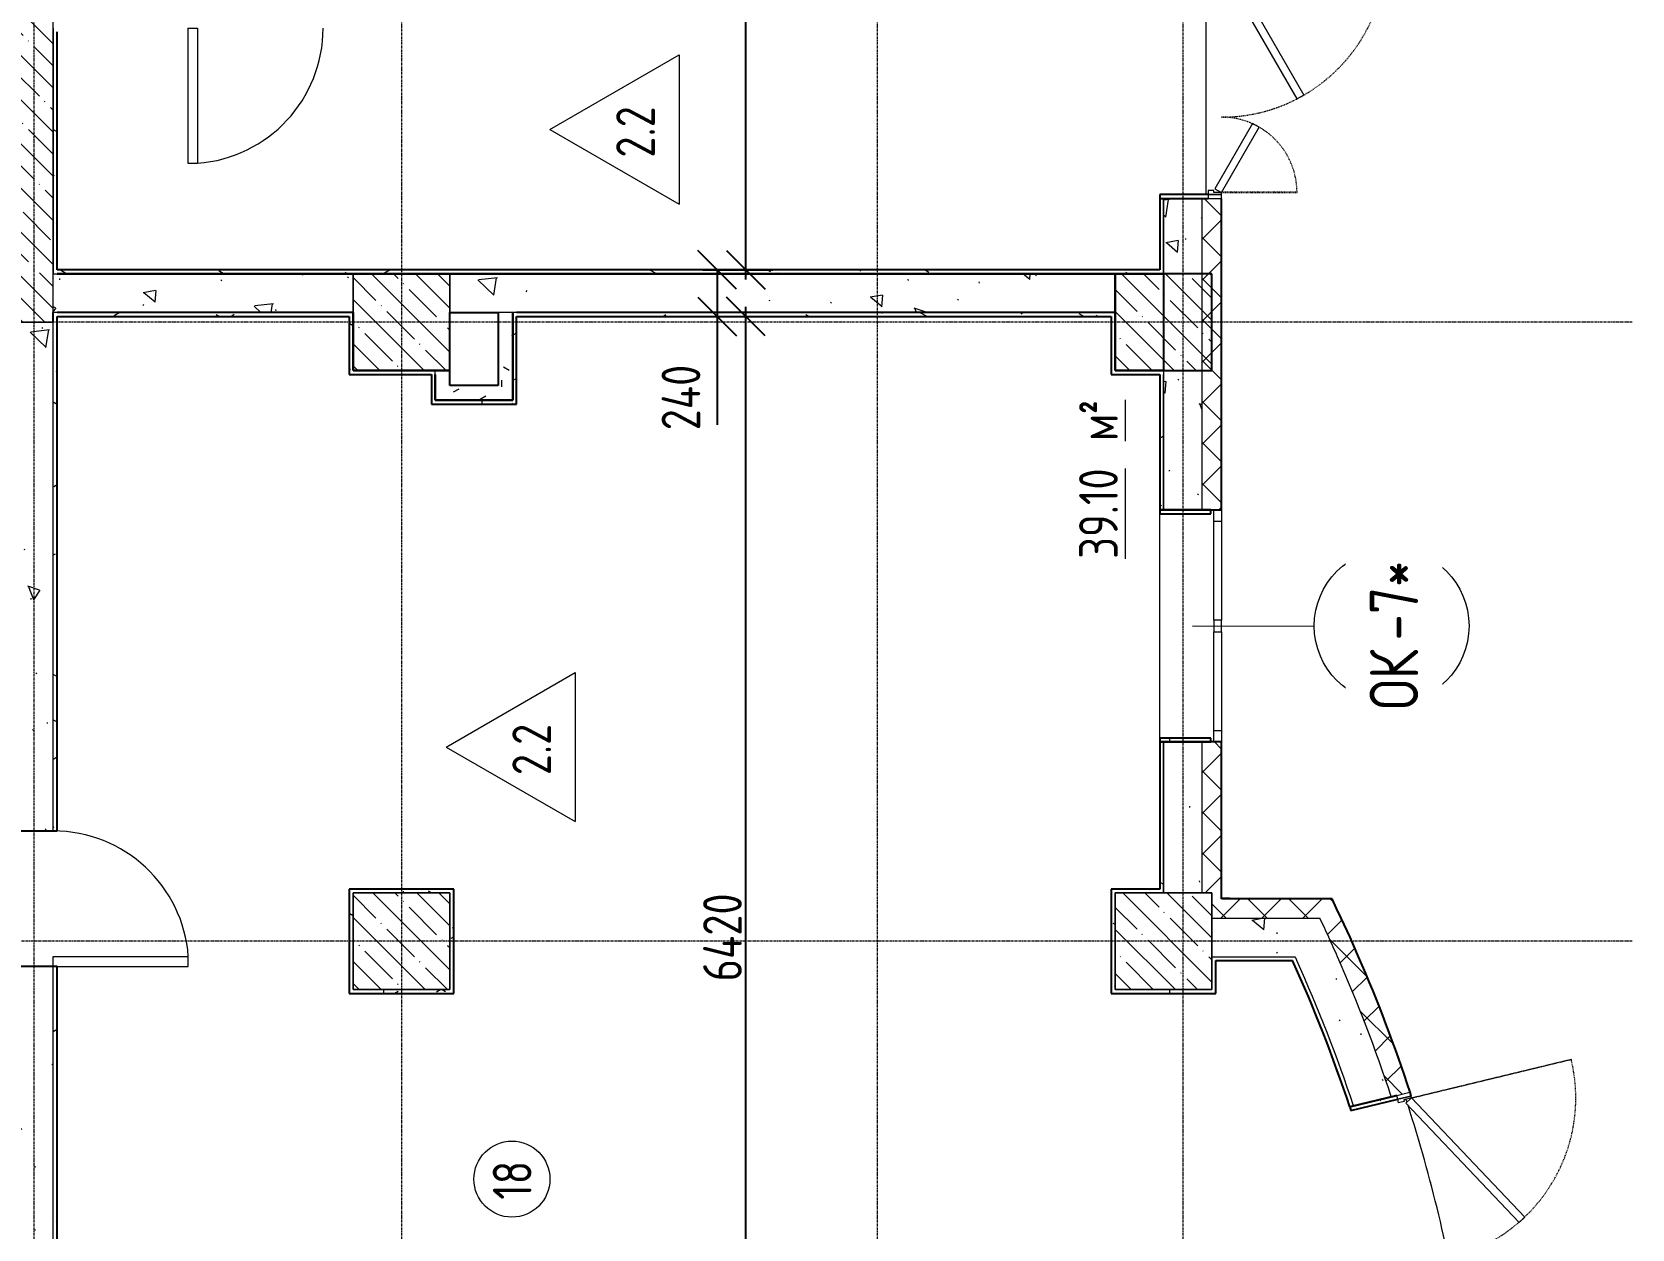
# Model space of a CAD drawing. Header units: millimetres. Extents: x -11854 to 4360091, y -19344 to 4989148.
# Drawn here: x 16613 to 24884, y 34405 to 40592 of the extents above; entities that cross this region are included whole.
import ezdxf

# ---------------------------------------------------------------- set-up
doc = ezdxf.new("R2010")
doc.units = ezdxf.units.MM
doc.linetypes.add('Линия сетки', pattern=[22.225, 12.7, -3.175, 3.175, -3.175])
doc.linetypes.add('Штрих', pattern=[6.35, 3.175, -3.175])
doc.layers.get('0').update_dxf_attribs({"color": 254})
doc.layers.get('Defpoints').update_dxf_attribs({"color": 254})
for name, color, linetype, lineweight in [('A-ANNO-DIMS', 254, 'Continuous', 9), ('A-AREA-IDEN', 254, 'Continuous', 9), ('A-COLS', 254, 'Continuous', 9), ('A-DOOR', 254, 'Continuous', 9), ('A-DOOR-FRAM', 254, 'Continuous', 18), ('A-FLOR', 254, 'Continuous', 9), ('A-GLAZ', 254, 'Continuous', 9), ('A-GLAZ-IDEN', 254, 'Continuous', 9), ('A-WALL', 254, 'Continuous', 9), ('S-GRID', 254, 'Continuous', 9)]:
    doc.layers.add(name, color=color, linetype=linetype, lineweight=lineweight)
doc.styles.add('ISOCPEUR', font='isocpeur.ttf', dxfattribs={"width": 0.8, "height": 200})
doc.styles.add('ISOCPEUR_1', font='isocpeur.ttf', dxfattribs={"width": 0.8, "height": 250})
doc.styles.add('ISOCPEUR_B', font='', dxfattribs={"width": 0.8, "height": 200})
doc.styles.add('ISOCPEUR_B_1', font='', dxfattribs={"width": 0.8, "height": 200})
doc.styles.get('ISOCPEUR_B').set_extended_font_data('ISOCPEUR', bold=True)
doc.styles.get('ISOCPEUR_B_1').set_extended_font_data('ISOCPEUR', bold=True)
doc.dimstyles.new('2_0_мм_ISOCPEUR', dxfattribs={"dimscale": 304.8, "dimtxt": 199.196235, "dimasz": 0.656168, "dimexe": 0.459318, "dimexo": 0.625, "dimgap": 0.065617, "dimtad": 1, "dimdec": 0, "dimtxsty": 'ISOCPEUR', "dimblk1": 'OBLIQUE', "dimblk2": 'OBLIQUE', "dimsah": 1, "dimcen": 2.5, "dimdle": 0.164042, "dimazin": 3, "dimtfac": 1, "dimtix": 1, "dimtmove": 0, "dimatfit": 3, "dimfxl": 0.787402, "dimfxlon": 1, "dimtvp": 1, "dimarcsym": 2})
doc.dimstyles.new('2_0_мм_ISOCPEUR_1', dxfattribs={"dimscale": 304.8, "dimtxt": 199.196235, "dimasz": 0.656168, "dimexe": 0.459318, "dimexo": 0.625, "dimgap": 0.065617, "dimtad": 1, "dimdec": 0, "dimtxsty": 'ISOCPEUR', "dimblk1": 'OBLIQUE', "dimblk2": 'OBLIQUE', "dimsah": 1, "dimcen": 2.5, "dimdle": 0.164042, "dimazin": 3, "dimtfac": 1, "dimtix": 1, "dimtmove": 1, "dimatfit": 3, "dimfxl": 0.787402, "dimfxlon": 1, "dimtvp": 1, "dimarcsym": 2})
pattern_1 = [(140, (23409.34, 513535.3), (63.7558, 728.7365), [76.2, -838.2]), (85, (23409.34, 513535.3), (-764.2276, -140.9716), [60.96, -670.56]), (190.451, (23414.65, 513596.05), (-700.4668, 587.77), [64.76, -712.36]), (136.184, (23206.1, 513535.3), (168.171, 1084.3162), [114.3, -1257.3]), (186.636, (23220.2, 513625.7), (-989.7098, 949.61), [97.14, -1068.54]), (81.184, (23206.1, 513535.3), (-989.7012, 949.6206), [91.44, -1005.84]), (111, (23256.94, 513636.9), (409.0606, 606.4579), [76.2, -838.2]), (56, (23256.94, 513636.9), (-736.7529, 247.2083), [60.96, -670.56]), (161.451, (23291, 513687.46), (-327.6855, 853.6683), [64.76, -712.36]), (127.5, (23409.34, 513535.32), (-338.22012, 12.3547), [6.706, -655.726, 6.706, -674.014, -673.1]), (127.5, (23409.34, 513535.32), (-338.22012, 12.3547), [-1343.152, 6.706, -666.394]), (97.5, (23409.34, 513535.32), (-400.72213, 267.27887), [6.706, -381.406, 6.706, -640.486, -256.54]), (97.5, (23409.34, 513535.32), (-400.72213, 267.27887), [-1035.304, 6.706, -249.834]), (57.5, (23409.34, 513308.76), (22.91534, 542.36333), [6.706, -247.294, 6.706, -1837.334]), (57.5, (23409.34, 513308.76), (22.91534, 542.36333), [-260.706, -785.774, 6.706, -1044.854]), (47.5, (23409.34, 513207.16), (-101.7071, 592.51696), [6.706, -323.494, 6.706, -1266.342]), (47.5, (23409.34, 513207.16), (-101.7071, 592.51696), [-336.906, -519.582, 6.706, -740.054])]
pattern_2 = [(90, (23409.34, 513535.32), (-101.6, 406.4), [33.528, -271.272, 33.528, -271.272, -1625.6]), (90, (23409.34, 513535.32), (-101.6, 406.4), [-609.6, 33.528, -576.072, 33.528, -271.272, -711.2]), (90, (23409.34, 513535.32), (-101.6, 406.4), [-1524, 33.528, -169.672, 33.528, -474.472]), (210, (23358.54, 513687.72), (-301.152724, -291.18818), [33.528, -271.272, 33.528, -1896.872]), (210, (23358.54, 513687.72), (-301.152724, -291.18818), [-338.328, -271.272, 33.528, -576.072, -1016]), (210, (23358.54, 513687.72), (-301.152724, -291.18818), [-1219.2, 33.528, -271.272, 33.528, -677.672]), (210, (23358.54, 513687.72), (-301.152724, -291.18818), [-1557.528, -169.672, 33.528, -474.472]), (330, (23155.34, 513738.52), (402.752724, -115.21182), [33.528, -271.272, 33.528, -1896.872]), (330, (23155.34, 513738.52), (402.752724, -115.21182), [-338.328, -271.272, 33.528, -576.072, -1016]), (330, (23155.34, 513738.52), (402.752724, -115.21182), [-1219.2, 33.528, -271.272, 33.528, -677.672]), (330, (23155.34, 513738.52), (402.752724, -115.21182), [-1557.528, -169.672, 33.528, -474.472])]
pattern_3 = [(135, (23409.34, 513535.32), (-106.066017, -106.066017), []), (225, (23409.34, 513535.32), (106.066017, -106.066017), [])]
pattern_4 = [(135, (23409.34, 513535.32), (-114.049253, -114.049253), []), (135, (23409.34, 513649.37), (-114.049253, -114.049253), [201.612, -40.322, 3.353, -36.97])]

# ---------------------------------------------------------------- blocks, each defined once
blk = doc.blocks.new('Одиночные-Щитовые - Дверной блок внутренний глухой ДГ 21х7 Л-4429184-1Г')
at = {"layer": 'A-DOOR', "lineweight": 18}
for p, q in [((299, 100), (299, 798.1)), ((350, 798.1), (299, 798.1)), ((350, 100), (350, 798.1)), ((350, 100), (299, 100))]:
    blk.add_line(p, q, dxfattribs=at)
at = {"layer": 'A-DOOR'}
blk.add_arc((350, 100), 700, 94.17811, 180, dxfattribs=at)
blk = doc.blocks.new('Дверь_Двупольная_внутренняя ПВХ профиль - Дверной блок наружный металлический остекленный ДНМО 24х13-6796592-1Г')
at = {"layer": 'A-DOOR'}
for p, q in [((-630, -80), (-650, -80)), ((-650, -80), (-650, -150)), ((-630, -150), (-630, -80)), ((630, -150), (630, -80)), ((630, -80), (650, -80)), ((650, -80), (650, -150)), ((-650, -150), (-630, -150)), ((-618, -150), (-620, -150)), ((618, -150), (620, -150)), ((650, -150), (630, -150)), ((-620, -540), (-618, -540)), ((620, -1000), (618, -1000))]:
    blk.add_line(p, q, dxfattribs=at)
at = {"layer": 'A-DOOR', "lineweight": 18}
for p, q in [((-600, -115.4), (-620, -150)), ((-620, -150), (-282.3, -345)), ((-262.3, -310.4), (-600, -115.4)), ((-136.1, -540.4), (600, -115.4)), ((620, -150), (-116.1, -575)), ((600, -115.4), (620, -150)), ((-282.3, -345), (-262.3, -310.4)), ((-116.1, -575), (-136.1, -540.4))]:
    blk.add_line(p, q, dxfattribs=at)
at = {"layer": 'A-DOOR', "linetype": 'Штрих', "lineweight": 18}
for p, q in [((-620, -150), (-620, -540)), ((620, -150), (620, -1000))]:
    blk.add_line(p, q, dxfattribs=at)
at = {"layer": 'A-DOOR', "linetype": 'Штрих'}
for p, q in [((-618, -540), (-618, -150)), ((618, -1000), (618, -150))]:
    blk.add_line(p, q, dxfattribs=at)
for centre, radius, start, end in [((-620, -150), 390, 270, 0), ((620, -150), 850, 180, 270)]:
    blk.add_arc(centre, radius, start, end, dxfattribs=at)
at = {"layer": 'A-DOOR-FRAM'}
for p, q in [((-630, -80), (-630, -150)), ((-610, -80), (-630, -80)), ((-610, -110), (-610, -80)), ((610, -80), (630, -80)), ((610, -110), (610, -80)), ((630, -80), (630, -150)), ((-630, -150), (-620, -150)), ((-620, -150), (-620, -110)), ((-620, -110), (-610, -110)), ((620, -110), (610, -110)), ((620, -150), (620, -110)), ((630, -150), (620, -150))]:
    blk.add_line(p, q, dxfattribs=at)
blk = doc.blocks.new('Окно 1800х800 - ОК 1200Х1800_ОК-3_1 _ВНУТРЕННИЕ ОКНА_ EI 31-7438847-1Г')
at = {"layer": 'A-GLAZ', "lineweight": 18}
for p, q in [((-475, -110), (-415, -110)), ((-415, -150), (-475, -150)), ((-415, -110), (-415, -150)), ((665, -110), (725, -110)), ((665, -150), (665, -110)), ((725, -150), (665, -150))]:
    blk.add_line(p, q, dxfattribs=at)
at = {"layer": 'A-GLAZ'}
for p, q in [((-415, -110), (-415, -150)), ((-415, -110), (95, -110)), ((95, -150), (-415, -150)), ((155, -110), (95, -110)), ((95, -110), (95, -150)), ((95, -150), (155, -150)), ((155, -110), (665, -110)), ((155, -150), (155, -110)), ((665, -150), (155, -150)), ((665, -150), (665, -110))]:
    blk.add_line(p, q, dxfattribs=at)
blk = doc.blocks.new('АР-Марка-Помещения-Этаж_Секция_Номер - Номер-1294543-1Г')
at = {"layer": 'A-AREA-IDEN'}
blk.add_circle((0, 1.219), 1.965, dxfattribs=at)
blk = doc.blocks.new('_Oblique')
at = {"color": 0, "linetype": 'ByBlock', "lineweight": -2}
blk.add_line((-0.5, -0.5), (0.5, 0.5), dxfattribs=at)
blk = doc.blocks.new('*D717')
at = {"layer": 'A-ANNO-DIMS', "color": 0, "lineweight": -2, "transparency": 16777216}
for p, q in [((20302.3, 32652.4), (20302.3, 39172.4)), ((20081.4, 39122.4), (20442.3, 39122.4)), ((20081.4, 32702.4), (20442.3, 32702.4))]:
    blk.add_line(p, q, dxfattribs=at)
at = {"layer": 'Defpoints', "color": 0, "transparency": 16777216}
for p in [(20062.3, 39122.4), (20302.3, 39122.4), (20062.3, 32702.4)]:
    blk.add_point(p, dxfattribs=at)
at = {"layer": 'A-ANNO-DIMS', "color": 0, "lineweight": -2, "transparency": 16777216, "xscale": 200, "yscale": 200, "zscale": 200}
for p, rotation in [((20302.3, 39122.4), 90), ((20302.3, 32702.4), 270)]:
    blk.add_blockref('_Oblique', p, dxfattribs=dict(at, rotation=rotation))
at = {"layer": 'A-ANNO-DIMS', "color": 0, "transparency": 16777216, "insert": (20182.3, 35912.4), "char_height": 200, "width": 551.62, "attachment_point": 5, "rotation": 90, "style": 'ISOCPEUR'}
blk.add_mtext('\\A1;6420', dxfattribs=at)
blk = doc.blocks.new('*D718')
at = {"layer": 'A-ANNO-DIMS', "color": 0, "lineweight": -2, "transparency": 16777216}
for p, q in [((20081.4, 39362.4), (20294.3, 39362.4)), ((20154.3, 39362.4), (20154.3, 39072.4)), ((20081.4, 39122.4), (20294.3, 39122.4)), ((20154.3, 39122.4), (20154.3, 38562.4))]:
    blk.add_line(p, q, dxfattribs=at)
at = {"layer": 'Defpoints', "color": 0, "transparency": 16777216}
for p in [(20062.3, 39362.4), (20154.3, 39362.4), (20062.3, 39122.4)]:
    blk.add_point(p, dxfattribs=at)
at = {"layer": 'A-ANNO-DIMS', "color": 0, "lineweight": -2, "transparency": 16777216, "xscale": 200, "yscale": 200, "zscale": 200}
for p, rotation in [((20154.3, 39362.4), 90), ((20154.3, 39122.4), 270)]:
    blk.add_blockref('_Oblique', p, dxfattribs=dict(at, rotation=rotation))
at = {"layer": 'A-ANNO-DIMS', "color": 0, "transparency": 16777216, "insert": (19867.7, 38533.3), "char_height": 200, "width": 418.312, "attachment_point": 1, "rotation": 90, "line_spacing_factor": 1.149209, "style": 'ISOCPEUR'}
blk.add_mtext('\\A1;240', dxfattribs=at)
blk = doc.blocks.new('*D719')
at = {"layer": 'A-ANNO-DIMS', "color": 0, "lineweight": -2, "transparency": 16777216}
for p, q in [((20081.4, 42462.4), (20442.3, 42462.4)), ((20302.3, 39312.4), (20302.3, 42512.4)), ((20081.4, 39362.4), (20442.3, 39362.4))]:
    blk.add_line(p, q, dxfattribs=at)
at = {"layer": 'Defpoints', "color": 0, "transparency": 16777216}
for p in [(20062.3, 42462.4), (20302.3, 42462.4), (20062.3, 39362.4)]:
    blk.add_point(p, dxfattribs=at)
at = {"layer": 'A-ANNO-DIMS', "color": 0, "lineweight": -2, "transparency": 16777216, "xscale": 200, "yscale": 200, "zscale": 200}
for p, rotation in [((20302.3, 42462.4), 90), ((20302.3, 39362.4), 270)]:
    blk.add_blockref('_Oblique', p, dxfattribs=dict(at, rotation=rotation))
at = {"layer": 'A-ANNO-DIMS', "color": 0, "transparency": 16777216, "insert": (20182.3, 40912.4), "char_height": 200, "width": 496.458, "attachment_point": 5, "rotation": 90, "style": 'ISOCPEUR'}
blk.add_mtext('\\A1;3100', dxfattribs=at)
blk = doc.blocks.new('Марка окна - Марка окна-2857-1Г')
at = {"layer": 'A-GLAZ-IDEN'}
blk.add_circle((0, 0), 4.001, dxfattribs=at)
blk = doc.blocks.new('МАРКА ПОМЕЩЕНИЯ - ПОЛЫ - ОТДЕЛКА ПОЛА-6347798-1Г')
at = {"layer": 'A-AREA-IDEN'}
for p, q in [((0, 4.233), (-3.855, -2.444)), ((0, 4.233), (3.855, -2.444)), ((3.855, -2.444), (-3.855, -2.444))]:
    blk.add_line(p, q, dxfattribs=at)

msp = doc.modelspace()

# ---------------------------------------------------------------- hatches: boundary and pattern name
at = {"layer": 'A-COLS'}
h = msp.add_hatch(dxfattribs=at)
h.set_pattern_fill('FP_1', color=8, angle=90, style=0, pattern_type=2)
h.set_pattern_definition(pattern_4)
h.paths.add_polyline_path([(22712.6, 39342.4), (22212.6, 39342.4), (22212.6, 38842.4), (22712.6, 38842.4)])
at = {"layer": 'A-WALL'}
h = msp.add_hatch(dxfattribs=at)
h.set_pattern_fill('FP_3', color=8, angle=90, style=0, pattern_type=2)
h.set_pattern_definition(pattern_3)
h.paths.add_polyline_path([(22762.6, 42682.4), (22662.6, 42682.4), (22662.6, 42232.4), (22762.6, 42232.4)])
h.paths.add_polyline_path([(22762.6, 39732.4), (22662.6, 39732.4), (22662.6, 38122.4), (22762.6, 38122.4), (22762.6, 38667)])
h.paths.add_polyline_path([(22762.6, 36519.4), (22762.6, 36922.4), (22662.6, 36922.4), (22662.6, 36142.4), (22712.6, 36142.4), (22712.6, 36112.4), (22762.6, 36112.4), (22762.6, 36161.5)])
h = msp.add_hatch(dxfattribs=at)
h.set_pattern_fill('FP_1', color=8, angle=90, style=0, pattern_type=2)
h.set_pattern_definition(pattern_4)
h.paths.add_polyline_path([(16722.6, 40812.5), (16722.6, 42482.4), (16522.6, 42482.4), (16522.6, 39092.4), (16722.6, 39092.4), (16722.6, 40612.5)])
h = msp.add_hatch(dxfattribs=at)
h.set_pattern_fill('FP_4', color=8, angle=90, style=0, pattern_type=2)
h.set_pattern_definition(pattern_2)
h.paths.add_polyline_path([(22462.6, 42232.4), (22462.6, 42462.4), (22442.6, 42462.4), (22442.6, 42232.4)])
h.paths.add_polyline_path([(22462.6, 39342.4), (22462.6, 39732.4), (22442.6, 39732.4), (22442.6, 39342.4)])
h = msp.add_hatch(dxfattribs=at)
h.set_pattern_fill('FP_2', color=8, angle=90, style=0, pattern_type=2)
h.set_pattern_definition(pattern_1)
h.paths.add_polyline_path([(22662.6, 42232.4), (22662.6, 42482.4), (22462.6, 42482.4), (22462.6, 42232.4), (22636.9, 42232.4)])
h.paths.add_polyline_path([(22662.6, 39732.4), (22462.6, 39732.4), (22462.6, 38122.4), (22662.6, 38122.4), (22662.6, 38667)])
h.paths.add_polyline_path([(22662.6, 36142.4), (22662.6, 36922.4), (22462.6, 36922.4), (22462.6, 36142.4), (22636.9, 36142.4)])
h = msp.add_hatch(dxfattribs=at)
h.set_pattern_fill('FP_4', color=8, angle=90, style=0, pattern_type=2)
h.set_pattern_definition(pattern_2)
h.paths.add_polyline_path([(16742.6, 39342.4), (16742.6, 40612.5), (16722.6, 40612.5), (16722.6, 39342.4)])
h = msp.add_hatch(dxfattribs=at)
h.set_pattern_fill('FP_2', color=8, angle=90, style=0, pattern_type=2)
h.set_pattern_definition(pattern_1)
h.paths.add_polyline_path([(22212.6, 39342.4), (18772.6, 39342.4), (18772.6, 39142.4), (22212.6, 39142.4)])
h.paths.add_polyline_path([(18272.6, 39342.4), (16722.6, 39342.4), (16722.6, 39142.4), (18272.6, 39142.4)])
h = msp.add_hatch(dxfattribs=at)
h.set_pattern_fill('FP_4', color=8, angle=90, style=0, pattern_type=2)
h.set_pattern_definition(pattern_2)
h.paths.add_polyline_path([(22442.6, 39342.4), (22442.6, 39362.4), (16742.6, 39362.4), (16742.6, 39342.4), (19285.3, 39342.4)])
h = msp.add_hatch(dxfattribs=at)
h.set_pattern_fill('FP_1', color=8, angle=90, style=0, pattern_type=2)
h.set_pattern_definition(pattern_4)
h.paths.add_polyline_path([(18772.6, 39342.4), (18272.6, 39342.4), (18272.6, 38842.4), (18772.6, 38842.4), (18772.6, 39142.4)])
h = msp.add_hatch(dxfattribs=at)
h.set_pattern_fill('FP_4', color=8, angle=90, style=0, pattern_type=2)
h.set_pattern_definition(pattern_2)
h.paths.add_polyline_path([(16742.6, 36462.4), (16742.6, 39142.4), (16722.6, 39142.4), (16722.6, 36462.4)])
h.paths.add_polyline_path([(16742.6, 35762.4), (16722.6, 35762.4), (16722.6, 32682.4), (16742.6, 32682.4), (16742.6, 34371.9)])
h = msp.add_hatch(dxfattribs=at)
h.set_pattern_fill('FP_4', color=8, angle=90, style=0, pattern_type=2)
h.set_pattern_definition(pattern_2)
h.paths.add_polyline_path([(18272.6, 39142.4), (16742.6, 39142.4), (16742.6, 39122.4), (18272.6, 39122.4)])
h = msp.add_hatch(dxfattribs=at)
h.set_pattern_fill('FP_4', color=8, angle=90, style=0, pattern_type=2)
h.set_pattern_definition(pattern_2)
h.paths.add_polyline_path([(19097.6, 39142.4), (19022.6, 39142.4), (19022.6, 38764.5), (19097.6, 38764.5)])
h = msp.add_hatch(dxfattribs=at)
h.set_pattern_fill('FP_4', color=8, angle=90, style=0, pattern_type=2)
h.set_pattern_definition(pattern_2)
h.paths.add_polyline_path([(19117.6, 39142.4), (19097.6, 39142.4), (19097.6, 38689.5), (19117.6, 38689.5), (19117.6, 39122.4)])
h = msp.add_hatch(dxfattribs=at)
h.set_pattern_fill('FP_4', color=8, angle=90, style=0, pattern_type=2)
h.set_pattern_definition(pattern_2)
h.paths.add_polyline_path([(22192.6, 39142.4), (19117.6, 39142.4), (19117.6, 39122.4), (22192.6, 39122.4)])
h = msp.add_hatch(dxfattribs=at)
h.set_pattern_fill('FP_2', color=8, angle=90, style=0, pattern_type=2)
h.set_pattern_definition(pattern_1)
h.paths.add_polyline_path([(16722.6, 39092.4), (16522.6, 39092.4), (16522.6, 36462.4), (16722.6, 36462.4), (16722.6, 38667)])
h.paths.add_polyline_path([(16722.6, 29052.4), (16722.6, 30817.4), (16522.6, 30817.4), (16522.6, 29032.4), (16722.6, 29032.4)])
h.paths.add_polyline_path([(16722.6, 31517.4), (16722.6, 32482.4), (16522.6, 32482.4), (16522.6, 31517.4)])
h.paths.add_polyline_path([(16722.6, 32682.4), (16722.6, 35762.4), (16522.6, 35762.4), (16522.6, 32682.4)])
h = msp.add_hatch(dxfattribs=at)
h.set_pattern_fill('FP_4', color=8, angle=90, style=0, pattern_type=2)
h.set_pattern_definition(pattern_2)
h.paths.add_polyline_path([(18272.6, 38822.4), (18272.6, 39122.4), (18252.6, 39122.4), (18252.6, 38822.4)])
h = msp.add_hatch(dxfattribs=at)
h.set_pattern_fill('FP_4', color=8, angle=90, style=0, pattern_type=2)
h.set_pattern_definition(pattern_2)
h.paths.add_polyline_path([(18697.6, 38842.4), (18272.6, 38842.4), (18272.6, 38822.4), (18697.6, 38822.4)])
h = msp.add_hatch(dxfattribs=at)
h.set_pattern_fill('FP_4', color=8, angle=90, style=0, pattern_type=2)
h.set_pattern_definition(pattern_2)
h.paths.add_polyline_path([(18772.6, 38764.5), (18772.6, 38842.4), (18697.6, 38842.4), (18697.6, 38689.5), (18772.6, 38689.5)])
h = msp.add_hatch(dxfattribs=at)
h.set_pattern_fill('FP_4', color=8, angle=90, style=0, pattern_type=2)
h.set_pattern_definition(pattern_2)
h.paths.add_polyline_path([(22462.6, 36142.4), (22462.6, 36922.4), (22442.6, 36922.4), (22442.6, 36142.4)])
h.paths.add_polyline_path([(22462.6, 38667), (22462.6, 38822.4), (22442.6, 38822.4), (22442.6, 38122.4), (22462.6, 38122.4)])
h = msp.add_hatch(dxfattribs=at)
h.set_pattern_fill('FP_4', color=8, angle=90, style=0, pattern_type=2)
h.set_pattern_definition(pattern_2)
h.paths.add_polyline_path([(19097.6, 38764.5), (18772.6, 38764.5), (18772.6, 38689.5), (19097.6, 38689.5)])
h = msp.add_hatch(dxfattribs=at)
h.set_pattern_fill('FP_4', color=8, angle=90, style=0, pattern_type=2)
h.set_pattern_definition(pattern_2)
h.paths.add_polyline_path([(19117.6, 38689.5), (18697.6, 38689.5), (18697.6, 38669.5), (19117.6, 38669.5)])
h = msp.add_hatch(dxfattribs=at)
h.set_pattern_fill('FP_4', color=8, angle=90, style=0, pattern_type=2)
h.set_pattern_definition(pattern_2)
h.paths.add_polyline_path([(22707.6, 36942.4), (22442.6, 36942.4), (22442.6, 36922.4), (22707.6, 36922.4)])
h = msp.add_hatch(dxfattribs=at)
h.set_pattern_fill('FP_4', color=8, angle=90, style=0, pattern_type=2)
h.set_pattern_definition(pattern_2)
h.paths.add_polyline_path([(18772.6, 36162.4), (18252.6, 36162.4), (18252.6, 36142.4), (18772.6, 36142.4)])
h = msp.add_hatch(dxfattribs=at)
h.set_pattern_fill('FP_4', color=8, angle=90, style=0, pattern_type=2)
h.set_pattern_definition(pattern_2)
h.paths.add_polyline_path([(18792.6, 36162.4), (18772.6, 36162.4), (18772.6, 35642.4), (18792.6, 35642.4), (18792.6, 35803.6)])
h = msp.add_hatch(dxfattribs=at)
h.set_pattern_fill('FP_4', color=8, angle=90, style=0, pattern_type=2)
h.set_pattern_definition(pattern_2)
h.paths.add_polyline_path([(22442.6, 36142.4), (22442.6, 36162.4), (22192.6, 36162.4), (22192.6, 36142.4), (22212.6, 36142.4)])
h = msp.add_hatch(dxfattribs=at)
h.set_pattern_fill('FP_4', color=8, angle=90, style=0, pattern_type=2)
h.set_pattern_definition(pattern_2)
h.paths.add_polyline_path([(18272.6, 36142.4), (18252.6, 36142.4), (18252.6, 35642.4), (18272.6, 35642.4), (18272.6, 35803.6)])
h = msp.add_hatch(dxfattribs=at)
h.set_pattern_fill('FP_1', color=8, angle=90, style=0, pattern_type=2)
h.set_pattern_definition(pattern_4)
h.paths.add_polyline_path([(18772.6, 36142.4), (18272.6, 36142.4), (18272.6, 35642.4), (18772.6, 35642.4), (18772.6, 35803.6)])
h = msp.add_hatch(dxfattribs=at)
h.set_pattern_fill('FP_4', color=8, angle=90, style=0, pattern_type=2)
h.set_pattern_definition(pattern_2)
h.paths.add_polyline_path([(22212.6, 36142.4), (22192.6, 36142.4), (22192.6, 35622.4), (22212.6, 35622.4), (22212.6, 35642.4)])
h = msp.add_hatch(dxfattribs=at)
h.set_pattern_fill('FP_1', color=8, angle=90, style=0, pattern_type=2)
h.set_pattern_definition(pattern_4)
h.paths.add_polyline_path([(22712.6, 36142.4), (22212.6, 36142.4), (22212.6, 35642.4), (22712.6, 35642.4), (22712.6, 36112.4)])
h = msp.add_hatch(dxfattribs=at)
h.set_pattern_fill('FP_3', color=8, angle=90, style=0, pattern_type=2)
h.set_pattern_definition(pattern_3)
h.paths.add_polyline_path([(23381, 36012.4), (23333.5, 36112.4), (22712.6, 36112.4), (22712.6, 36012.4), (23270.5, 36012.4)])
h = msp.add_hatch(dxfattribs=at)
h.set_pattern_fill('FP_2', color=8, angle=90, style=0, pattern_type=2)
h.set_pattern_definition(pattern_1)
h.paths.add_polyline_path([(23362, 35812.4), (23316.9, 35912.7), (23270.5, 36012.4), (22712.6, 36012.4), (22712.6, 35812.4), (23142.8, 35812.4)])
h = msp.add_hatch(dxfattribs=at)
h.set_pattern_fill('FP_3', color=8, angle=90, style=0, pattern_type=2)
h.set_pattern_definition(pattern_3)
h.paths.add_polyline_path([(24142.3, 32582.4), (24136.1, 32900.1), (24117.4, 33217.3), (24086.3, 33533.6), (24041.9, 33848.2), (23945.4, 33824.8), (23987.7, 33515.9), (24018, 33205.5), (24036.2, 32894.2), (24042.3, 32582.4), (24036.2, 32270.6), (24017.9, 31959.3), (23987.6, 31648.9), (23945.2, 31340), (24042.7, 31316.4), (24086.2, 31631.2), (24117.3, 31947.4), (24136, 32264.7)])
h.paths.add_polyline_path([(23737.6, 35112), (23656, 35348.2), (23567.1, 35581.7), (23471.1, 35812.4), (23426.7, 35912.7), (23381, 36012.4), (23270.5, 36012.4), (23316.9, 35912.7), (23365.7, 35803.6), (23474.7, 35542.2), (23555.2, 35332.7), (23640.1, 35088.5), (23736.6, 35111.8)])
h.paths.add_polyline_path([(23737.2, 30052.8), (23639.7, 30076.4), (23559, 29843.8), (23471.2, 29613.8), (23364.8, 29361), (23274.7, 29162.4), (23226.4, 29062.1), (23176.7, 28962.4), (23288.6, 28962.4), (23337.6, 29062.1), (23385.1, 29162.4), (23514.1, 29454.5), (23631.6, 29751.5)])
h = msp.add_hatch(dxfattribs=at)
h.set_pattern_fill('FP_4', color=8, angle=90, style=0, pattern_type=2)
h.set_pattern_definition(pattern_2)
h.paths.add_polyline_path([(23151.9, 35792.4), (23142.8, 35812.4), (22732.6, 35812.4), (22732.6, 35792.4), (23130, 35792.4)])
h = msp.add_hatch(dxfattribs=at)
h.set_pattern_fill('FP_2', color=8, angle=90, style=0, pattern_type=2)
h.set_pattern_definition(pattern_1)
h.paths.add_polyline_path([(24042.3, 32582.4), (24036.2, 32894.2), (24018, 33205.5), (23987.7, 33515.9), (23945.4, 33824.8), (23750.3, 33777.7), (23787.6, 33505.3), (23815.3, 33231.7), (23833.8, 32940.2), (23841.7, 32682.4), (23842.3, 32582.4), (23841.4, 32462.4), (23832.5, 32192.6), (23814.3, 31923.2), (23786.9, 31654.6), (23750.1, 31387.1), (23945.2, 31340), (23987.6, 31648.9), (24017.9, 31959.3), (24036.2, 32270.6)])
h.paths.add_polyline_path([(23640.1, 35088.5), (23555.2, 35332.7), (23462.5, 35574.1), (23362, 35812.4), (23142.8, 35812.4), (23151.9, 35792.4), (23258.2, 35545.5), (23356, 35295), (23445, 35041.4), (23637.1, 35087.8)])
h.paths.add_polyline_path([(23639.7, 30076.4), (23444.6, 30123.5), (23358.7, 29878.5), (23264.7, 29636.5), (23162.7, 29397.7), (23052.8, 29162.4), (23274.7, 29162.4), (23376.4, 29386.6), (23474.7, 29623), (23559, 29843.8)])
h = msp.add_hatch(dxfattribs=at)
h.set_pattern_fill('FP_4', color=8, angle=90, style=0, pattern_type=2)
h.set_pattern_definition(pattern_2)
h.paths.add_polyline_path([(23841.7, 32682.4), (23833.3, 32957.3), (23815.3, 33231.7), (23787.6, 33505.3), (23750.3, 33777.7), (23730.8, 33773), (23767.3, 33506.7), (23794.6, 33239.3), (23813.6, 32940.2), (23821.6, 32682.4)])
h.paths.add_polyline_path([(23445, 35041.4), (23356, 35295), (23258.2, 35545.5), (23151.9, 35792.4), (23130, 35792.4), (23237.2, 35544), (23335.8, 35291.9), (23425.5, 35036.6)])
h = msp.add_hatch(dxfattribs=at)
h.set_pattern_fill('FP_4', color=8, angle=90, style=0, pattern_type=2)
h.set_pattern_definition(pattern_2)
h.paths.add_polyline_path([(18792.6, 35642.4), (18252.6, 35642.4), (18252.6, 35622.4), (18792.6, 35622.4)])
h = msp.add_hatch(dxfattribs=at)
h.set_pattern_fill('FP_4', color=8, angle=90, style=0, pattern_type=2)
h.set_pattern_definition(pattern_2)
h.paths.add_polyline_path([(22732.6, 35622.4), (22732.6, 35642.4), (22212.6, 35642.4), (22212.6, 35622.4), (22636.9, 35622.4)])
h = msp.add_hatch(dxfattribs=at)
h.set_pattern_fill('FP_4', color=8, angle=90, style=0, pattern_type=2)
h.set_pattern_definition(pattern_2)
h.paths.add_polyline_path([(23673.3, 35075.9), (23668.6, 35095.4), (23425.5, 35036.6), (23430.2, 35017.2), (23662.2, 35073.2)])

# ---------------------------------------------------------------- linework, layer by layer
at = {"layer": 'A-COLS', "color": 8, "lineweight": 25}
for p, q in [((22712.6, 39342.4), (22212.6, 39342.4)), ((22212.6, 39342.4), (22212.6, 38842.4)), ((22712.6, 38842.4), (22712.6, 39342.4)), ((22212.6, 38842.4), (22712.6, 38842.4))]:
    msp.add_line(p, q, dxfattribs=at)
at = {"layer": 'A-FLOR', "color": 8}
for p, q in [((22680.9, 41012.4), (22680.9, 39752.4)), ((22762.6, 36117.7), (22938.4, 36112.4)), ((23842.3, 34647.6), (23842.8, 34646.1))]:
    msp.add_line(p, q, dxfattribs=at)
for start, end in [(17.87022, 17.98695), (9.41014, 17.75118)]:
    msp.add_arc((16037.3, 32583), 8073.5, start, end, dxfattribs=at)
at = {"layer": 'A-GLAZ-IDEN', "color": 8}
msp.add_line((22612.6, 37522.4), (23241.8, 37521.5), dxfattribs=at)
at = {"layer": 'A-WALL', "color": 8}
for p, q in [((16722.6, 39142.4), (16722.6, 42482.4)), ((16722.6, 40612.5), (16722.6, 39342.4)), ((22462.6, 39732.4), (22462.6, 39342.4)), ((22462.6, 39342.4), (22462.6, 39732.4)), ((22662.6, 38122.4), (22662.6, 39732.4)), ((16722.6, 39342.4), (16742.6, 39342.4)), ((18272.6, 39142.4), (18272.6, 39342.4)), ((18272.6, 39342.4), (18272.6, 39142.4)), ((18772.6, 39342.4), (18772.6, 39142.4)), ((18772.6, 39142.4), (18772.6, 39342.4)), ((16742.6, 39142.4), (16722.6, 39142.4)), ((19117.6, 39142.4), (19022.6, 39142.4)), ((16522.6, 39092.4), (16722.6, 39092.4)), ((16722.6, 36462.4), (16722.6, 39092.4)), ((18697.6, 38822.4), (18697.6, 38842.4)), ((22462.6, 38842.4), (22462.6, 38122.4)), ((22462.6, 38122.4), (22462.6, 38822.4)), ((22442.6, 36942.4), (22442.6, 38102.4)), ((22462.6, 36922.4), (22462.6, 36142.4)), ((22462.6, 36142.4), (22462.6, 36922.4)), ((22662.6, 36142.4), (22662.6, 36922.4)), ((18772.6, 36142.4), (18272.6, 36142.4)), ((18272.6, 36142.4), (18272.6, 35642.4)), ((18272.6, 36142.4), (18772.6, 36142.4)), ((18272.6, 35642.4), (18272.6, 36142.4)), ((18772.6, 35642.4), (18772.6, 36142.4)), ((18772.6, 36142.4), (18772.6, 35642.4)), ((22442.6, 36142.4), (22212.6, 36142.4)), ((22212.6, 36142.4), (22212.6, 35642.4)), ((22212.6, 36142.4), (22462.6, 36142.4)), ((22212.6, 35642.4), (22212.6, 36142.4)), ((22462.6, 36142.4), (22442.6, 36142.4)), ((22462.6, 36142.4), (22712.6, 36142.4)), ((22662.6, 36142.4), (22462.6, 36142.4)), ((22712.6, 36142.4), (22662.6, 36142.4)), ((22712.6, 36142.4), (22712.6, 35812.4)), ((22712.6, 36112.4), (22712.6, 36142.4)), ((22712.6, 36012.4), (22712.6, 36112.4)), ((22712.6, 36012.4), (23270.5, 36012.4)), ((22712.6, 35812.4), (22712.6, 36012.4)), ((16722.6, 32682.4), (16722.6, 35762.4)), ((22712.6, 35812.4), (23142.8, 35812.4)), ((22712.6, 35642.4), (22712.6, 35812.4)), ((22712.6, 35812.4), (22712.6, 35642.4)), ((18272.6, 35642.4), (18772.6, 35642.4)), ((18772.6, 35642.4), (18272.6, 35642.4)), ((22212.6, 35642.4), (22712.6, 35642.4)), ((22712.6, 35642.4), (22212.6, 35642.4))]:
    msp.add_line(p, q, dxfattribs=at)
at = {"layer": 'A-WALL', "color": 8, "lineweight": 25}
for p, q in [((16742.6, 39362.4), (16742.6, 40592.5)), ((22692.6, 39752.4), (22442.6, 39752.4)), ((22442.6, 39752.4), (22442.6, 39732.4)), ((22442.6, 39732.4), (22442.6, 39362.4)), ((22442.6, 39732.4), (22692.6, 39732.4)), ((22762.6, 38122.4), (22762.6, 39732.4)), ((22442.6, 39362.4), (16742.6, 39362.4)), ((18272.6, 39342.4), (16742.6, 39342.4)), ((16742.6, 39342.4), (22462.6, 39342.4)), ((18772.6, 39342.4), (18272.6, 39342.4)), ((22212.6, 39342.4), (18772.6, 39342.4)), ((22212.6, 39142.4), (22212.6, 39342.4)), ((22462.6, 39342.4), (22462.6, 38842.4)), ((16722.6, 39092.4), (16722.6, 39142.4)), ((18272.6, 39142.4), (16742.6, 39142.4)), ((18272.6, 39142.4), (18272.6, 39142.4)), ((18272.6, 39142.4), (18272.6, 38842.4)), ((18272.6, 38842.4), (18272.6, 39142.4)), ((18772.6, 39142.4), (19022.6, 39142.4)), ((18772.6, 38842.4), (18772.6, 39142.4)), ((19022.6, 39142.4), (19022.6, 38764.5)), ((19097.6, 38689.5), (19097.6, 39142.4)), ((19097.6, 39142.4), (19097.6, 38689.5)), ((22212.6, 39142.4), (19117.6, 39142.4)), ((22212.6, 39142.4), (22192.6, 39142.4)), ((22212.6, 38842.4), (22212.6, 39142.4)), ((16742.6, 36462.4), (16742.6, 39122.4)), ((16742.6, 39122.4), (18252.6, 39122.4)), ((18252.6, 39122.4), (18252.6, 38822.4)), ((19117.6, 38669.5), (19117.6, 39122.4)), ((19117.6, 39122.4), (22192.6, 39122.4)), ((22192.6, 39122.4), (22192.6, 38822.4)), ((18252.6, 38822.4), (18677.6, 38822.4)), ((18272.6, 38842.4), (18772.6, 38842.4)), ((18772.6, 38842.4), (18272.6, 38842.4)), ((18677.6, 38822.4), (18677.6, 38669.5)), ((18697.6, 38822.4), (18697.6, 38689.5)), ((18697.6, 38689.5), (18697.6, 38822.4)), ((18772.6, 38764.5), (18772.6, 38842.4)), ((22192.6, 38822.4), (22442.6, 38822.4)), ((22462.6, 38842.4), (22212.6, 38842.4)), ((22442.6, 38822.4), (22442.6, 38122.4)), ((19022.6, 38764.5), (18772.6, 38764.5)), ((18677.6, 38669.5), (19117.6, 38669.5)), ((18697.6, 38689.5), (19097.6, 38689.5)), ((19097.6, 38689.5), (18697.6, 38689.5)), ((22442.6, 38122.4), (22762.6, 38122.4)), ((22707.6, 38122.4), (22442.6, 38122.4)), ((22442.6, 38122.4), (22442.6, 38102.4)), ((22442.6, 38102.4), (22707.6, 38102.4)), ((22707.6, 38102.4), (22707.6, 38122.4)), ((22707.6, 36942.4), (22442.6, 36942.4)), ((22442.6, 36942.4), (22442.6, 36922.4)), ((22442.6, 36922.4), (22442.6, 36162.4)), ((22762.6, 36922.4), (22442.6, 36922.4)), ((22442.6, 36922.4), (22707.6, 36922.4)), ((22707.6, 36922.4), (22707.6, 36942.4)), ((22762.6, 36112.4), (22762.6, 36922.4)), ((16522.6, 36462.4), (16742.6, 36462.4)), ((18792.6, 36162.4), (18252.6, 36162.4)), ((18252.6, 36162.4), (18252.6, 35622.4)), ((18792.6, 35622.4), (18792.6, 36162.4)), ((22442.6, 36162.4), (22192.6, 36162.4)), ((22192.6, 36162.4), (22192.6, 35622.4)), ((23333.5, 36112.4), (22762.6, 36112.4)), ((16742.6, 35762.4), (16502.6, 35762.4)), ((16742.6, 32702.4), (16742.6, 35762.4)), ((22732.6, 35622.4), (22732.6, 35792.4)), ((22732.6, 35792.4), (23130, 35792.4)), ((18252.6, 35622.4), (18792.6, 35622.4)), ((22192.6, 35622.4), (22732.6, 35622.4)), ((23425.5, 35036.6), (23668.6, 35095.4)), ((23668.6, 35095.4), (23425.5, 35036.6)), ((23430.2, 35017.2), (23673.3, 35075.9)), ((23742.3, 35092.6), (23737.6, 35112)), ((23425.5, 35036.6), (23430.2, 35017.2))]:
    msp.add_line(p, q, dxfattribs=at)
at = {"layer": 'A-WALL', "color": 8, "lineweight": 25, "flags": 128}
for points in [[(23381, 36012.4), (23357.4, 36062.5), (23333.5, 36112.4)], [(23471.1, 35812.4), (23426.7, 35912.7), (23381, 36012.4)]]:
    msp.add_lwpolyline(points, dxfattribs=at)
at = {"layer": 'A-WALL', "color": 8, "lineweight": 25}
for radius, start, end in [(7785, 18.37122, 24.3465), (8105, 18.18171, 23.481)]:
    msp.add_arc((16037.3, 32583), radius, start, end, dxfattribs=at)
at = {"layer": 'A-WALL', "color": 8}
for centre, radius, start, end in [((16037.3, 32583), 7805, 24.28008, 24.44125), ((16037.4, 32583), 7804.9, 18.3589, 24.28007), ((16037.3, 32583), 7805, 18.35892, 24.28008), ((16037.3, 32583), 8005, 18.2393, 23.79231)]:
    msp.add_arc(centre, radius, start, end, dxfattribs=at)
msp.add_open_spline([(23362, 35812.4), (23347.2, 35846), (23317.1, 35912.8), (23286.2, 35979.3), (23270.5, 36012.4)], degree=3, dxfattribs=at)
at = {"layer": 'S-GRID', "color": 8, "linetype": 'Линия сетки'}
for p, q in [((16622.6, 43877.4), (16622.6, 16449)), ((18522.6, 43877.4), (18522.6, 16449)), ((20982.6, 43877.4), (20982.6, 16449)), ((22562.6, 43877.4), (22562.6, 16449)), ((24884.5, 39092.4), (-1161, 39092.4)), ((24884.5, 35892.4), (-1161, 35892.4))]:
    msp.add_line(p, q, dxfattribs=at)

# ---------------------------------------------------------------- block references
at = {"layer": 'A-AREA-IDEN', "color": 8, "xscale": 99.99999999999991, "yscale": 99.99999999999991, "zscale": 99.99999999999991, "rotation": 89.99999999999999}
for name, p in [('МАРКА ПОМЕЩЕНИЯ - ПОЛЫ - ОТДЕЛКА ПОЛА-6347798-1Г', (19713.6, 40088.4)), ('МАРКА ПОМЕЩЕНИЯ - ПОЛЫ - ОТДЕЛКА ПОЛА-6347798-1Г', (19176.6, 36896.2)), ('АР-Марка-Помещения-Этаж_Секция_Номер - Номер-1294543-1Г', (19215.7, 34662.7))]:
    msp.add_blockref(name, p, dxfattribs=at)
at = {"layer": 'A-DOOR', "color": 8}
for name, p, rotation in [('Дверь_Двупольная_внутренняя ПВХ профиль - Дверной блок наружный металлический остекленный ДНМО 24х13-6796592-1Г', (22612.6, 40382.4), 89.99999999999999), ('Одиночные-Щитовые - Дверной блок внутренний глухой ДГ 21х7 Л-4429184-1Г', (17767.6, 40712.5), 180.0010002046655), ('Одиночные-Щитовые - Дверной блок внутренний глухой ДГ 21х7 Л-4429184-1Г', (16622.6, 36112.4), 270), ('Дверь_Двупольная_внутренняя ПВХ профиль - Дверной блок наружный металлический остекленный ДНМО 24х13-6796592-1Г', (23743.5, 34444.8), 103.5817944574508)]:
    msp.add_blockref(name, p, dxfattribs=dict(at, rotation=rotation))
at = {"layer": 'A-GLAZ', "color": 8, "rotation": 89.99999999999999}
msp.add_blockref('Окно 1800х800 - ОК 1200Х1800_ОК-3_1 _ВНУТРЕННИЕ ОКНА_ EI 31-7438847-1Г', (22612.6, 37397.4), dxfattribs=at)
at = {"layer": 'A-GLAZ-IDEN', "color": 8, "xscale": 99.99999999999991, "yscale": 99.99999999999991, "zscale": 99.99999999999991, "rotation": 89.99999999999999}
msp.add_blockref('Марка окна - Марка окна-2857-1Г', (23641.9, 37522.4), dxfattribs=at)

# ---------------------------------------------------------------- texts
at = {"layer": 'A-AREA-IDEN', "color": 8, "char_height": 200, "attachment_point": 1, "rotation": 90}
for s, insert, width, style in [('2.2', (19633, 39942.9), 339.915, 'ISOCPEUR'), ('\\L\\fISOCPEUR|b1|i0|c238|p34|;\\W.8;\\L²', (22026, 38615.5), 128.27, 'ISOCPEUR_B_1'), ('\\L\\fISOCPEUR|b1|i0|c204|p34|;\\W.8;\\Lм', (22026, 38477.9), 166.751, 'ISOCPEUR_B'), ('\\L39.10 ', (22026, 37869.3), 737.552, 'ISOCPEUR_B'), ('2.2', (19096, 36750.8), 339.915, 'ISOCPEUR'), ('18', (18994.9, 34556.2), 250.126, 'ISOCPEUR_B')]:
    msp.add_mtext(s, dxfattribs=dict(at, insert=insert, width=width, style=style))

# ---------------------------------------------------------------- dimensions: what is measured, and where the dimension line sits
at = {"layer": 'A-ANNO-DIMS', "color": 8}
for base, p1, p2, override, picture, middle in [((20302.3, 42462.4), (20062.3, 39362.4), (20062.3, 42462.4), {"dimfxl": 3100}, '*D719', (20182.3, 40912.4)), ((20302.3, 39122.4), (20062.3, 32702.4), (20062.3, 39122.4), {"dimfxl": 6420.001098}, '*D717', (20182.3, 35912.4))]:
    dim = msp.add_linear_dim(base=base, p1=p1, p2=p2, angle=90, dimstyle='2_0_мм_ISOCPEUR_1', override=override, dxfattribs=at)
    dim.commit()
    dim.dimension.update_dxf_attribs({"geometry": picture, "text_midpoint": middle})
dim = msp.add_linear_dim(base=(20154.3, 39362.4), p1=(20062.3, 39122.4), p2=(20062.3, 39362.4), angle=90, dimstyle='2_0_мм_ISOCPEUR', override={"dimfxl": 240}, dxfattribs=at)
dim.commit()
dim.dimension.update_dxf_attribs({"geometry": '*D718', "text_midpoint": (20154.3, 38742.4), "dimtype": 160})

# ---------------------------------------------------------------- next in the draw order: texts
at = {"layer": 'A-GLAZ-IDEN', "color": 8, "insert": (23528.7, 37090), "char_height": 250, "width": 432.911, "attachment_point": 1, "rotation": 90, "style": 'ISOCPEUR_1', "bg_fill": 2}
msp.add_mtext('ОК', dxfattribs=at)

# ---------------------------------------------------------------- next in the draw order: texts
at = {"layer": 'A-GLAZ-IDEN', "color": 8, "insert": (23528.7, 37447.1), "char_height": 250, "width": 606.076, "attachment_point": 1, "rotation": 90, "style": 'ISOCPEUR_1', "bg_fill": 2}
msp.add_mtext('-7*', dxfattribs=at)

doc.saveas('drawing.dxf')
